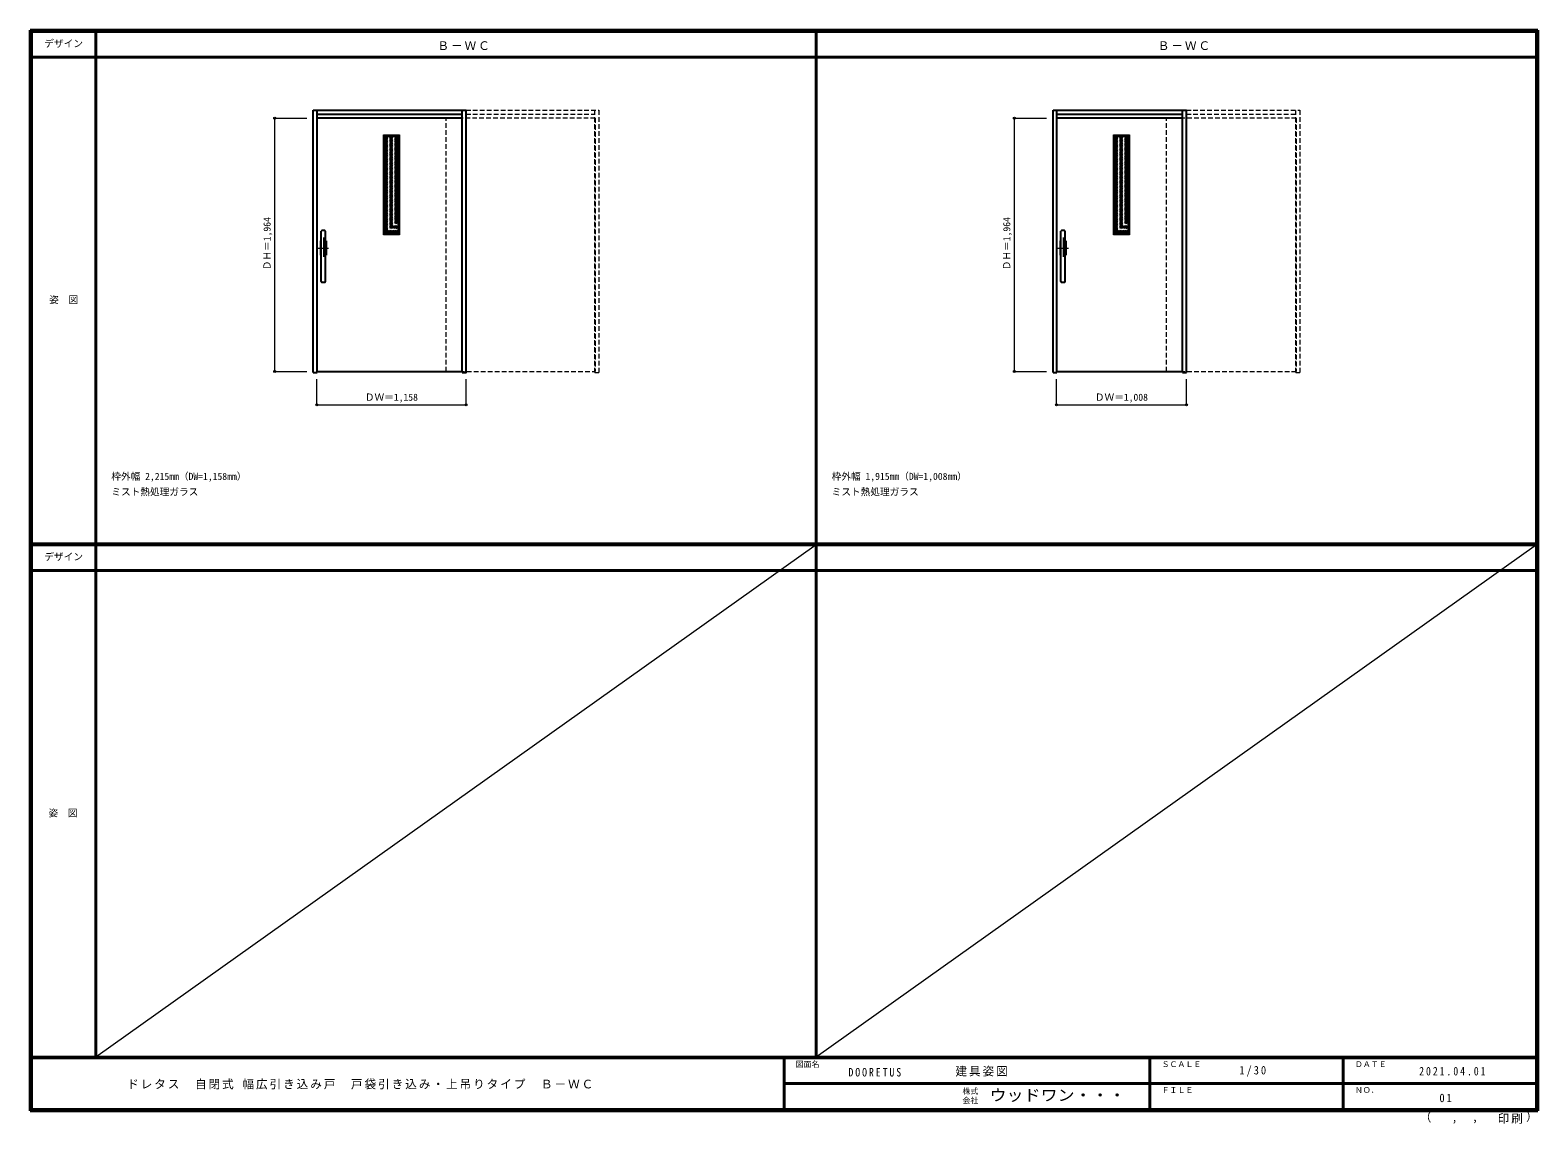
# Model space of a CAD drawing. Units: millimetres, scale not verified. Extents: x -6000 to 5700, y -4307 to 4175.
import ezdxf
from ezdxf.enums import TextEntityAlignment as Align

# ---------------------------------------------------------------- set-up
doc = ezdxf.new("R2010")
doc.units = ezdxf.units.MM
doc.header["$LTSCALE"] = 30
doc.header["$PDMODE"] = 32
doc.header["$PDSIZE"] = 15
doc.linetypes.add('CHAIN1', pattern=[8, 5, -1, 1, -1])
doc.linetypes.add('DASHED1', pattern=[1.8, 1.2, -0.6])
for name, color, linetype, lineweight in [('0-1_通り芯', 4, 'CHAIN1', 9), ('0-2_扉', 4, 'DASHED1', 9), ('0-3_仕上げ', 7, 'Continuous', 18), ('0-4_枠', 3, 'Continuous', 25), ('0-B_寸法', 4, 'Continuous', 9), ('0-C_ハッチ', 4, 'DASHED1', 9), ('0-D_ﾊﾞｰ引き手', 3, 'Continuous', 25), ('F-1_枠', 6, 'Continuous', 40), ('F-A_文字', 7, 'Continuous', 18)]:
    doc.layers.add(name, color=color, linetype=linetype, lineweight=lineweight)
doc.layers.add('0-A_文字', color=7, linetype='Continuous')
doc.styles.add('ＭＳ ゴシック', font='')
doc.styles.get('ＭＳ ゴシック').set_extended_font_data('MS Gothic')

msp = doc.modelspace()

# ---------------------------------------------------------------- linework, layer by layer
at = {"layer": '0-1_通り芯'}
for p, q in [((-3765.5, 2485.25), (-3683.5, 2485.25)), ((-3724.5, 2566.25), (-3724.5, 2404.25)), ((1974.5, 2485.25), (2056.5, 2485.25)), ((2015.5, 2566.25), (2015.5, 2404.25))]:
    msp.add_line(p, q, dxfattribs=at)
at = {"layer": '0-2_扉'}
for p, q in [((-3772.5, 3491.75), (-3775.5, 3491.75)), ((-3775.5, 1527.75), (-3775.5, 3491.75)), ((-1614.5, 3491.75), (-2772.5, 3491.75)), ((-2772.5, 1527.75), (-2772.5, 3491.75)), ((-2617.5, 3491.75), (-2617.5, 1527.75)), ((-1614.5, 3491.75), (-1614.5, 1527.75)), ((1967.5, 3491.75), (1964.5, 3491.75)), ((1964.5, 1527.75), (1964.5, 3491.75)), ((3825.5, 3491.75), (2817.5, 3491.75)), ((2817.5, 1527.75), (2817.5, 3491.75)), ((2972.5, 3491.75), (2972.5, 1527.75)), ((3825.5, 3491.75), (3825.5, 1527.75)), ((-3772.5, 1527.75), (-3775.5, 1527.75)), ((-2772.5, 1527.75), (-1614.5, 1527.75)), ((1967.5, 1527.75), (1964.5, 1527.75)), ((2817.5, 1527.75), (3825.5, 1527.75))]:
    msp.add_line(p, q, dxfattribs=at)
at = {"layer": '0-2_扉', "color": 3, "linetype": 'Continuous', "lineweight": 25}
for p, q in [((-2647.5, 3491.75), (-3772.5, 3491.75)), ((2942.5, 3491.75), (1967.5, 3491.75)), ((-3772.5, 1527.75), (-2647.5, 1527.75)), ((1967.5, 1527.75), (2942.5, 1527.75))]:
    msp.add_line(p, q, dxfattribs=at)
at = {"layer": '0-3_仕上げ'}
for p, q in [((-3259, 3362.75), (-3249, 3352.75)), ((-3259, 3362.75), (-3134, 3362.75)), ((-3134, 3362.75), (-3144, 3352.75)), ((-3134, 3362.75), (-3134, 2587.75)), ((2406, 3362.75), (2416, 3352.75)), ((2406, 3362.75), (2531, 3362.75)), ((2531, 3362.75), (2521, 3352.75)), ((2531, 3362.75), (2531, 2587.75)), ((-3249, 2597.75), (-3259, 2587.75)), ((-3144, 2597.75), (-3134, 2587.75)), ((2416, 2597.75), (2406, 2587.75)), ((2521, 2597.75), (2531, 2587.75))]:
    msp.add_line(p, q, dxfattribs=at)
at = {"layer": '0-3_仕上げ', "color": 3, "lineweight": 25}
for p, q in [((-3249, 3352.75), (-3144, 3352.75)), ((-3249, 3352.75), (-3249, 2597.75)), ((-3144, 3352.75), (-3144, 2597.75)), ((2416, 3352.75), (2521, 3352.75)), ((2416, 3352.75), (2416, 2597.75)), ((2521, 3352.75), (2521, 2597.75)), ((-3249, 2597.75), (-3144, 2597.75)), ((2416, 2597.75), (2521, 2597.75))]:
    msp.add_line(p, q, dxfattribs=at)
at = {"layer": '0-3_仕上げ'}
for points in [[(-3134, 2587.75), (-3259, 2587.75), (-3259, 3362.75)], [(2531, 2587.75), (2406, 2587.75), (2406, 3362.75)]]:
    msp.add_lwpolyline(points, dxfattribs=at)
at = {"layer": '0-4_枠'}
for p, q in [((-3802.5, 1519.25), (-3802.5, 3554.25)), ((-3802.5, 3554.25), (-2617.5, 3554.25)), ((-3772.5, 1519.25), (-3772.5, 3554.25)), ((-3772.5, 3524.25), (-2647.5, 3524.25)), ((-2647.5, 1519.25), (-2647.5, 3554.25)), ((1937.5, 1519.25), (1937.5, 3554.25)), ((1937.5, 3554.25), (2972.5, 3554.25)), ((1967.5, 1519.25), (1967.5, 3554.25)), ((1967.5, 3524.25), (2942.5, 3524.25)), ((2942.5, 1519.25), (2942.5, 3554.25)), ((2972.5, 1519.25), (2972.5, 3554.25)), ((-3802.5, 1519.25), (-3772.5, 1519.25)), ((1937.5, 1519.25), (1967.5, 1519.25)), ((2942.5, 1519.25), (2972.5, 1519.25))]:
    msp.add_line(p, q, dxfattribs=at)
at = {"layer": '0-4_枠', "color": 4, "linetype": 'DASHED1', "lineweight": 9}
for p, q in [((-2617.5, 3554.25), (-1587.5, 3554.25)), ((-2617.5, 3524.25), (-1617.5, 3524.25)), ((-1617.5, 1519.25), (-1617.5, 3554.25)), ((-1587.5, 3554.25), (-1587.5, 1519.25)), ((2972.5, 3554.25), (3852.5, 3554.25)), ((2972.5, 3524.25), (3822.5, 3524.25)), ((3822.5, 1519.25), (3822.5, 3554.25)), ((3852.5, 3554.25), (3852.5, 1519.25)), ((-1617.5, 1519.25), (-1587.5, 1519.25)), ((3822.5, 1519.25), (3852.5, 1519.25))]:
    msp.add_line(p, q, dxfattribs=at)
at = {"layer": '0-4_枠'}
msp.add_lwpolyline([(-2647.5, 1519.25), (-2617.5, 1519.25), (-2617.5, 3554.25)], dxfattribs=at)
at = {"layer": '0-B_寸法'}
for p, q in [((-4102.5, 3491.75), (-3852.5, 3491.75)), ((-4102.5, 1527.75), (-4102.5, 3491.75)), ((1637.5, 3491.75), (1887.5, 3491.75)), ((1637.5, 1527.75), (1637.5, 3491.75)), ((-4102.5, 1527.75), (-3852.5, 1527.75)), ((1637.5, 1527.75), (1887.5, 1527.75)), ((-3775.5, 1269.25), (-3775.5, 1469.25)), ((-2617.5, 1269.25), (-2617.5, 1469.25)), ((1964.5, 1269.25), (1964.5, 1469.25)), ((2972.5, 1269.25), (2972.5, 1469.25)), ((-3775.5, 1269.25), (-2617.5, 1269.25)), ((1964.5, 1269.25), (2972.5, 1269.25))]:
    msp.add_line(p, q, dxfattribs=at)
at = {"layer": '0-B_寸法', "color": 7}
for p in [(-4102.5, 3491.75), (1637.5, 3491.75), (-4102.5, 1527.75), (1637.5, 1527.75), (-3775.5, 1269.25), (-2617.5, 1269.25), (1964.5, 1269.25), (2972.5, 1269.25)]:
    msp.add_point(p, dxfattribs=at)
at = {"layer": '0-C_ハッチ'}
for p, q in [((-3249, 3248.75), (-3145, 3352.75)), ((-3249, 3258.65), (-3154.9, 3352.75)), ((-3249, 3268.55), (-3164.8, 3352.75)), ((-3249, 3278.45), (-3174.7, 3352.75)), ((-3249, 3288.35), (-3184.6, 3352.75)), ((-3249, 3298.25), (-3194.5, 3352.75)), ((-3249, 3308.15), (-3204.4, 3352.75)), ((-3249, 3318.05), (-3214.3, 3352.75)), ((-3249, 3327.95), (-3224.2, 3352.75)), ((-3249, 3337.85), (-3234.1, 3352.75)), ((-3249, 3347.74), (-3243.99, 3352.75)), ((-3249, 3238.85), (-3144, 3343.85)), ((-3249, 3228.95), (-3144, 3333.95)), ((-3249, 3219.05), (-3144, 3324.05)), ((-3249, 3209.15), (-3144, 3314.15)), ((-3249, 3199.25), (-3144, 3304.25)), ((-3249, 3189.35), (-3144, 3294.35)), ((-3249, 3179.45), (-3144, 3284.45)), ((2416, 3248.75), (2520, 3352.75)), ((2416, 3258.65), (2510.1, 3352.75)), ((2416, 3268.55), (2500.2, 3352.75)), ((2416, 3278.45), (2490.3, 3352.75)), ((2416, 3288.35), (2480.4, 3352.75)), ((2416, 3298.25), (2470.5, 3352.75)), ((2416, 3308.15), (2460.6, 3352.75)), ((2416, 3318.05), (2450.7, 3352.75)), ((2416, 3327.95), (2440.8, 3352.75)), ((2416, 3337.85), (2430.9, 3352.75)), ((2416, 3347.74), (2421, 3352.75)), ((2416, 3238.85), (2521, 3343.85)), ((2416, 3228.95), (2521, 3333.95)), ((2416, 3219.05), (2521, 3324.05)), ((2416, 3209.15), (2521, 3314.15)), ((2416, 3199.25), (2521, 3304.25)), ((2416, 3189.35), (2521, 3294.35)), ((2416, 3179.45), (2521, 3284.45)), ((-3249, 3169.55), (-3144, 3274.55)), ((-3249, 3159.65), (-3144, 3264.65)), ((-3249, 3149.75), (-3144, 3254.75)), ((-3249, 3139.86), (-3144, 3244.86)), ((-3249, 3129.96), (-3144, 3234.96)), ((-3249, 3120.06), (-3144, 3225.06)), ((-3249, 3110.16), (-3144, 3215.16)), ((-3249, 3100.26), (-3144, 3205.26)), ((-3249, 3090.36), (-3144, 3195.36)), ((-3249, 3080.46), (-3144, 3185.46)), ((-3249, 3070.56), (-3144, 3175.56)), ((-3249, 3060.66), (-3144, 3165.66)), ((2416, 3169.55), (2521, 3274.55)), ((2416, 3159.65), (2521, 3264.65)), ((2416, 3149.75), (2521, 3254.75)), ((2416, 3139.86), (2521, 3244.86)), ((2416, 3129.96), (2521, 3234.96)), ((2416, 3120.06), (2521, 3225.06)), ((2416, 3110.16), (2521, 3215.16)), ((2416, 3100.26), (2521, 3205.26)), ((2416, 3090.36), (2521, 3195.36)), ((2416, 3080.46), (2521, 3185.46)), ((2416, 3070.56), (2521, 3175.56)), ((2416, 3060.66), (2521, 3165.66)), ((-3249, 3050.76), (-3144, 3155.76)), ((-3249, 3040.86), (-3144, 3145.86)), ((-3249, 3030.96), (-3144, 3135.96)), ((-3249, 3021.06), (-3144, 3126.06)), ((-3249, 3011.16), (-3144, 3116.16)), ((-3249, 3001.26), (-3144, 3106.26)), ((-3249, 2991.36), (-3144, 3096.36)), ((-3249, 2981.46), (-3144, 3086.46)), ((-3249, 2971.56), (-3144, 3076.56)), ((-3249, 2961.66), (-3144, 3066.66)), ((-3249, 2951.77), (-3144, 3056.76)), ((-3249, 2941.87), (-3144, 3046.87)), ((2416, 3050.76), (2521, 3155.76)), ((2416, 3040.86), (2521, 3145.86)), ((2416, 3030.96), (2521, 3135.96)), ((2416, 3021.06), (2521, 3126.06)), ((2416, 3011.16), (2521, 3116.16)), ((2416, 3001.26), (2521, 3106.26)), ((2416, 2991.36), (2521, 3096.36)), ((2416, 2981.46), (2521, 3086.46)), ((2416, 2971.56), (2521, 3076.56)), ((2416, 2961.66), (2521, 3066.66)), ((2416, 2951.77), (2521, 3056.76)), ((2416, 2941.87), (2521, 3046.87)), ((-3249, 2931.97), (-3144, 3036.97)), ((-3249, 2922.07), (-3144, 3027.07)), ((-3249, 2912.17), (-3144, 3017.17)), ((-3249, 2902.27), (-3144, 3007.27)), ((-3249, 2892.37), (-3144, 2997.37)), ((-3249, 2882.47), (-3144, 2987.47)), ((-3249, 2872.57), (-3144, 2977.57)), ((-3249, 2862.67), (-3144, 2967.67)), ((-3249, 2852.77), (-3144, 2957.77)), ((-3249, 2842.87), (-3144, 2947.87)), ((-3249, 2832.97), (-3144, 2937.97)), ((-3249, 2823.07), (-3144, 2928.07)), ((2416, 2931.97), (2521, 3036.97)), ((2416, 2922.07), (2521, 3027.07)), ((2416, 2912.17), (2521, 3017.17)), ((2416, 2902.27), (2521, 3007.27)), ((2416, 2892.37), (2521, 2997.37)), ((2416, 2882.47), (2521, 2987.47)), ((2416, 2872.57), (2521, 2977.57)), ((2416, 2862.67), (2521, 2967.67)), ((2416, 2852.77), (2521, 2957.77)), ((2416, 2842.87), (2521, 2947.87)), ((2416, 2832.97), (2521, 2937.97)), ((2416, 2823.07), (2521, 2928.07)), ((-3249, 2813.17), (-3144, 2918.17)), ((-3249, 2803.27), (-3144, 2908.27)), ((-3249, 2793.37), (-3144, 2898.37)), ((-3249, 2783.47), (-3144, 2888.47)), ((-3249, 2773.57), (-3144, 2878.57)), ((-3249, 2763.67), (-3144, 2868.67)), ((-3249, 2753.78), (-3144, 2858.77)), ((-3249, 2743.88), (-3144, 2848.88)), ((-3249, 2733.98), (-3144, 2838.98)), ((-3249, 2724.08), (-3144, 2829.08)), ((-3249, 2714.18), (-3144, 2819.18)), ((-3249, 2704.28), (-3144, 2809.28)), ((2416, 2813.17), (2521, 2918.17)), ((2416, 2803.27), (2521, 2908.27)), ((2416, 2793.37), (2521, 2898.37)), ((2416, 2783.47), (2521, 2888.47)), ((2416, 2773.57), (2521, 2878.57)), ((2416, 2763.67), (2521, 2868.67)), ((2416, 2753.78), (2521, 2858.77)), ((2416, 2743.88), (2521, 2848.88)), ((2416, 2733.98), (2521, 2838.98)), ((2416, 2724.08), (2521, 2829.08)), ((2416, 2714.18), (2521, 2819.18)), ((2416, 2704.28), (2521, 2809.28)), ((-3249, 2694.38), (-3144, 2799.38)), ((-3249, 2684.48), (-3144, 2789.48)), ((-3249, 2674.58), (-3144, 2779.58)), ((-3249, 2664.68), (-3144, 2769.68)), ((-3249, 2654.78), (-3144, 2759.78)), ((-3249, 2644.88), (-3144, 2749.88)), ((-3249, 2634.98), (-3144, 2739.98)), ((-3249, 2625.08), (-3144, 2730.08)), ((-3249, 2615.18), (-3144, 2720.18)), ((-3249, 2605.28), (-3144, 2710.28)), ((-3246.63, 2597.75), (-3144, 2700.38)), ((2416, 2694.38), (2521, 2799.38)), ((2416, 2684.48), (2521, 2789.48)), ((2416, 2674.58), (2521, 2779.58)), ((2416, 2664.68), (2521, 2769.68)), ((2416, 2654.78), (2521, 2759.78)), ((2416, 2644.88), (2521, 2749.88)), ((2416, 2634.98), (2521, 2739.98)), ((2416, 2625.08), (2521, 2730.08)), ((2416, 2615.18), (2521, 2720.18)), ((2416, 2605.28), (2521, 2710.28)), ((2418.37, 2597.75), (2521, 2700.38)), ((-3236.73, 2597.75), (-3144, 2690.48)), ((-3226.83, 2597.75), (-3144, 2680.58)), ((-3216.93, 2597.75), (-3144, 2670.68)), ((-3207.04, 2597.75), (-3144, 2660.78)), ((-3197.14, 2597.75), (-3144, 2650.89)), ((-3187.24, 2597.75), (-3144, 2640.99)), ((-3177.34, 2597.75), (-3144, 2631.09)), ((-3167.44, 2597.75), (-3144, 2621.19)), ((-3157.54, 2597.75), (-3144, 2611.29)), ((-3147.64, 2597.75), (-3144, 2601.39)), ((2428.27, 2597.75), (2521, 2690.48)), ((2438.17, 2597.75), (2521, 2680.58)), ((2448.06, 2597.75), (2521, 2670.68)), ((2457.96, 2597.75), (2521, 2660.78)), ((2467.86, 2597.75), (2521, 2650.89)), ((2477.76, 2597.75), (2521, 2640.99)), ((2487.66, 2597.75), (2521, 2631.09)), ((2497.56, 2597.75), (2521, 2621.19)), ((2507.46, 2597.75), (2521, 2611.29)), ((2517.36, 2597.75), (2521, 2601.39))]:
    msp.add_line(p, q, dxfattribs=at)
at = {"layer": '0-D_ﾊﾞｰ引き手'}
for p, q in [((-3740.5, 2225.25), (-3740.5, 2615.25)), ((-3713.5, 2620.25), (-3735.5, 2620.25)), ((-3708.5, 2225.25), (-3708.5, 2615.25)), ((1999.5, 2225.25), (1999.5, 2615.25)), ((2026.5, 2620.25), (2004.5, 2620.25)), ((2031.5, 2225.25), (2031.5, 2615.25)), ((-3745.5, 2430.25), (-3745.5, 2540.25)), ((-3745.5, 2540.25), (-3740.5, 2540.25)), ((-3708.5, 2540.25), (-3703.5, 2540.25)), ((-3703.5, 2540.25), (-3703.5, 2430.25)), ((1994.5, 2430.25), (1994.5, 2540.25)), ((1994.5, 2540.25), (1999.5, 2540.25)), ((2031.5, 2540.25), (2036.5, 2540.25)), ((2036.5, 2540.25), (2036.5, 2430.25)), ((-3740.5, 2430.25), (-3745.5, 2430.25)), ((-3703.5, 2430.25), (-3708.5, 2430.25)), ((1999.5, 2430.25), (1994.5, 2430.25)), ((2036.5, 2430.25), (2031.5, 2430.25)), ((-3735.5, 2220.25), (-3713.5, 2220.25)), ((2004.5, 2220.25), (2026.5, 2220.25))]:
    msp.add_line(p, q, dxfattribs=at)
for centre, start, end in [((-3735.5, 2615.25), 90, 180), ((-3713.5, 2615.25), 0, 90), ((2004.5, 2615.25), 90, 180), ((2026.5, 2615.25), 0, 90), ((-3735.5, 2225.25), 180, 270), ((-3713.5, 2225.25), 270, 0), ((2004.5, 2225.25), 180, 270), ((2026.5, 2225.25), 270, 0)]:
    msp.add_arc(centre, 5, start, end, dxfattribs=at)
at = {"layer": 'F-1_枠'}
for p, q in [((-6000, 4175), (5700, 4175)), ((-6000, 4175), (-6000, -4205)), ((-6000, 4170), (5700, 4170)), ((-6000, 4165), (5700, 4165)), ((-5995, 4175), (-5995, -4205)), ((-5990, 4175), (-5990, -4205)), ((-5490, 4175), (-5490, -3790)), ((100, -3790), (100, 4175)), ((5690, 4175), (5690, -4205)), ((5695, 4175), (5695, -4205)), ((5700, 4175), (5700, -4205)), ((-6000, 3965), (5700, 3965)), ((-5990, 190.5), (5690, 190.5)), ((-5990, 187.5), (5690, 187.5)), ((-5990, 184.5), (5690, 184.5)), ((-5990, -15.5), (5690, -15.5)), ((5700, -3790), (-6000, -3790)), ((5700, -3795), (-6000, -3795)), ((-150, -3795), (-150, -4195)), ((2690, -3795), (2690, -4195)), ((4190, -3795), (4190, -4195)), ((-150, -3995), (5690, -3995.01)), ((5700, -4195), (-6000, -4195)), ((5700, -4200), (-6000, -4200)), ((5700, -4205), (-6000, -4205))]:
    msp.add_line(p, q, dxfattribs=at)
at = {"layer": 'F-A_文字'}
for p, q in [((100, 184.5), (-5490, -3790)), ((5690, 184.5), (100, -3790))]:
    msp.add_line(p, q, dxfattribs=at)

# ---------------------------------------------------------------- texts
at = {"layer": '0-A_文字', "style": 'ＭＳ ゴシック'}
for s, p in [('枠外幅 2,215mm（DW=1,158mm）', (-5370, 670.5)), ('枠外幅 1,915mm（DW=1,008mm）', (220, 670.5)), ('ミスト熱処理ガラス', (-5370, 550.5)), ('ミスト熱処理ガラス', (220, 550.5))]:
    msp.add_text(s, height=54.99, dxfattribs=at).set_placement(p, align=Align.BOTTOM_LEFT)
at = {"layer": '0-A_文字', "char_height": 65.98, "attachment_point": 7, "style": 'ＭＳ ゴシック'}
for insert in [(-2839.36, 4020), (2750.64, 4020)]:
    msp.add_mtext('\\T1.17;Ｂ－ＷＣ', dxfattribs=dict(at, insert=insert))
at = {"layer": '0-B_寸法', "color": 7, "style": 'ＭＳ ゴシック'}
for p in [(-4117.5, 2313), (1622.5, 2313)]:
    msp.add_text('ＤＨ＝1,964', height=54.99, rotation=90, dxfattribs=at).set_placement(p, align=Align.BOTTOM_LEFT)
for s, p in [('ＤＷ＝1,158', (-3402.75, 1284.25)), ('ＤＷ＝1,008', (2262.25, 1284.25))]:
    msp.add_text(s, height=54.99, dxfattribs=at).set_placement(p, align=Align.BOTTOM_LEFT)
at = {"layer": 'F-A_文字', "style": 'ＭＳ ゴシック'}
for s, height, p in [('デザイン', 54.99, (-5890, 4027.5)), ('姿\u3000図', 54.99, (-5852.5, 2040.25)), ('デザイン', 54.99, (-5890, 47)), ('姿\u3000図', 54.99, (-5857.5, -1940.25)), ('図面名', 43.99, (-60, -3880)), ('ＳＣＡＬＥ', 43.99, (2780, -3880)), ('ＤＡＴＥ', 43.99, (4280, -3880)), ('株式', 43.99, (1235, -4089)), ('ＦＩＬＥ', 43.99, (2780, -4080)), ('ＮＯ．', 43.99, (4280, -4080)), ('会社', 43.99, (1235, -4161)), ('（', 65.98, (4784.03, -4308.31)), ('）', 65.98, (5608.4, -4304.13)), (',', 65.98, (5031.28, -4308.31)), (',', 65.98, (5190.2, -4305.53))]:
    msp.add_text(s, height=height, dxfattribs=at).set_placement(p, align=Align.BOTTOM_LEFT)
at = {"layer": 'F-A_文字', "style": 'ＭＳ ゴシック', "width": 1.1}
msp.add_text('ウッドワン・・・', height=87.98, dxfattribs=at).set_placement((1445, -4155), align=Align.BOTTOM_LEFT)
at = {"layer": 'F-A_文字', "char_height": 65.98, "attachment_point": 7, "style": 'ＭＳ ゴシック'}
for s, insert in [('\\T1.17;建具姿図', (1180.42, -3940)), ('\\T1.38;\\W0.9;1/30', (3383.75, -3940)), ('\\T1.17;ドレタス\u3000自閉式\\~幅広引き込み戸\u3000戸袋引き込み・上吊りタイプ\u3000Ｂ－ＷＣ', (-5247.55, -4040)), ('\\T1.39;\\W0.85;DOORETUS', (350, -3940.79)), ('\\T1.39;\\W0.85;2021.04.01', (4778.75, -3932.5)), ('\\T1.36;\\W0.9;01', (4936.25, -4140)), ('\\T1.17;印刷', (5388.15, -4306.92))]:
    msp.add_mtext(s, dxfattribs=dict(at, insert=insert))

doc.saveas('drawing.dxf')
